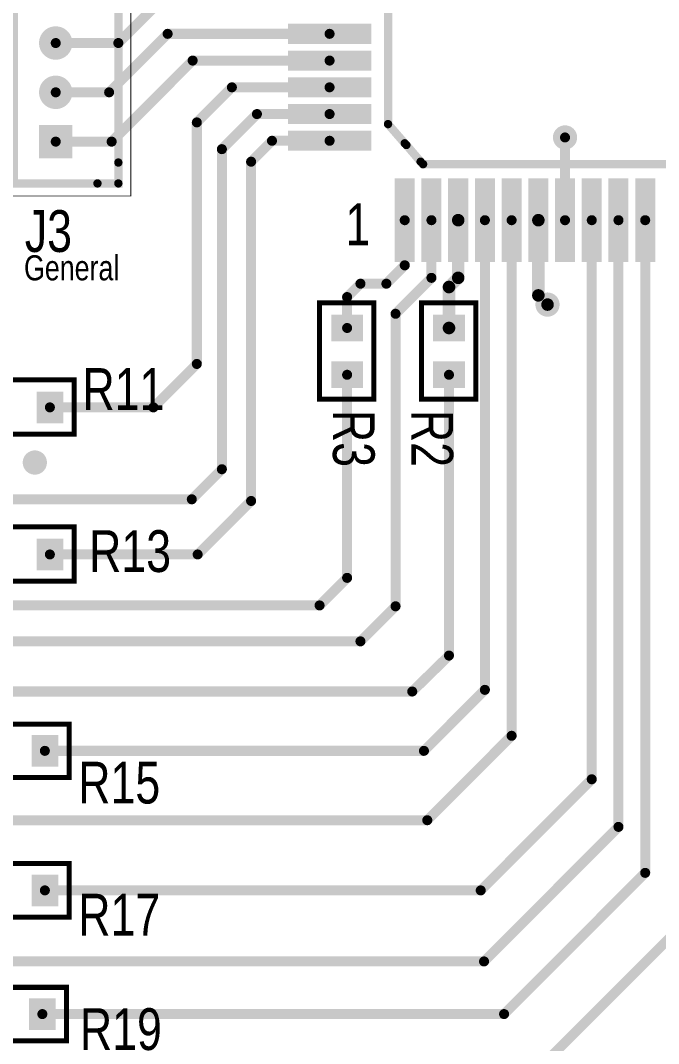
# Model space of a CAD drawing. Extents: x 0 to 8.76, y 0.02 to 4.83.
# Drawn here: x 7.088 to 7.852, y 2.947 to 4.171 of the extents above; entities that cross this region are included whole.
import ezdxf

# ---------------------------------------------------------------- set-up
doc = ezdxf.new("R2010")
doc.units = 0

msp = doc.modelspace()

# ---------------------------------------------------------------- linework, layer by layer
at = {"const_width": 0.001}
msp.add_lwpolyline([(7.065, 3.961), (7.065, 4.266), (7.22, 4.266), (7.22, 3.961), (7.065, 3.961)], close=True, dxfattribs=at)
at = {"const_width": 0.0005}
msp.add_lwpolyline([(7.2197, 3.961, 1), (7.2203, 3.961, 1)], format="xyb", close=True, dxfattribs=at)
at = {"layer": 'DRL'}
for points, const_width in [([(7.123, 4.144, 1), (7.137, 4.144, 1)], 0.014), ([(7.123, 4.085, 1), (7.137, 4.085, 1)], 0.014), ([(7.735, 4.031, 1), (7.745, 4.031, 1)], 0.01), ([(7.735, 4.031, 1), (7.745, 4.031, 1)], 0.01), ([(7.735, 4.031, 1), (7.745, 4.031, 1)], 0.01), ([(7.123, 4.026, 1), (7.137, 4.026, 1)], 0.014), ([(7.714, 3.831, 1), (7.724, 3.831, 1)], 0.01), ([(7.714, 3.831, 1), (7.724, 3.831, 1)], 0.01), ([(7.714, 3.831, 1), (7.724, 3.831, 1)], 0.01), ([(7.1, 3.642, 1), (7.11, 3.642, 1)], 0.01), ([(7.1, 3.642, 1), (7.11, 3.642, 1)], 0.01)]:
    msp.add_lwpolyline(points, format="xyb", close=True, dxfattribs=dict(at, const_width=const_width))
at = {"layer": 'FAB', "const_width": 0.01}
for points in [[(7.735, 4.031, 1), (7.745, 4.031, 1)], [(7.735, 4.031, 1), (7.745, 4.031, 1)], [(7.735, 4.031, 1), (7.745, 4.031, 1)], [(7.714, 3.831, 1), (7.724, 3.831, 1)], [(7.714, 3.831, 1), (7.724, 3.831, 1)], [(7.714, 3.831, 1), (7.724, 3.831, 1)], [(7.1, 3.642, 1), (7.11, 3.642, 1)], [(7.1, 3.642, 1), (7.11, 3.642, 1)]]:
    msp.add_lwpolyline(points, format="xyb", close=True, dxfattribs=at)
at = {"layer": 'GND', "const_width": 0.012}
for points in [[(7.734, 4.031, 1), (7.746, 4.031, 1)], [(7.734, 4.031, 1), (7.746, 4.031, 1)], [(7.734, 4.031, 1), (7.746, 4.031, 1)], [(7.713, 3.831, 1), (7.725, 3.831, 1)], [(7.713, 3.831, 1), (7.725, 3.831, 1)], [(7.713, 3.831, 1), (7.725, 3.831, 1)], [(7.099, 3.642, 1), (7.111, 3.642, 1)], [(7.099, 3.642, 1), (7.111, 3.642, 1)]]:
    msp.add_lwpolyline(points, format="xyb", close=True, dxfattribs=at)
at = {"layer": 'I10', "const_width": 0.012}
for points in [[(7.734, 4.031, 1), (7.746, 4.031, 1)], [(7.734, 4.031, 1), (7.746, 4.031, 1)], [(7.734, 4.031, 1), (7.746, 4.031, 1)], [(7.713, 3.831, 1), (7.725, 3.831, 1)], [(7.713, 3.831, 1), (7.725, 3.831, 1)], [(7.713, 3.831, 1), (7.725, 3.831, 1)], [(7.099, 3.642, 1), (7.111, 3.642, 1)], [(7.099, 3.642, 1), (7.111, 3.642, 1)]]:
    msp.add_lwpolyline(points, format="xyb", close=True, dxfattribs=at)
at = {"layer": 'I11', "const_width": 0.012}
for points in [[(7.734, 4.031, 1), (7.746, 4.031, 1)], [(7.734, 4.031, 1), (7.746, 4.031, 1)], [(7.734, 4.031, 1), (7.746, 4.031, 1)], [(7.713, 3.831, 1), (7.725, 3.831, 1)], [(7.713, 3.831, 1), (7.725, 3.831, 1)], [(7.713, 3.831, 1), (7.725, 3.831, 1)], [(7.099, 3.642, 1), (7.111, 3.642, 1)], [(7.099, 3.642, 1), (7.111, 3.642, 1)]]:
    msp.add_lwpolyline(points, format="xyb", close=True, dxfattribs=at)
at = {"layer": 'I12', "const_width": 0.012}
for points in [[(7.734, 4.031, 1), (7.746, 4.031, 1)], [(7.734, 4.031, 1), (7.746, 4.031, 1)], [(7.734, 4.031, 1), (7.746, 4.031, 1)], [(7.713, 3.831, 1), (7.725, 3.831, 1)], [(7.713, 3.831, 1), (7.725, 3.831, 1)], [(7.713, 3.831, 1), (7.725, 3.831, 1)], [(7.099, 3.642, 1), (7.111, 3.642, 1)], [(7.099, 3.642, 1), (7.111, 3.642, 1)]]:
    msp.add_lwpolyline(points, format="xyb", close=True, dxfattribs=at)
at = {"layer": 'IN3', "const_width": 0.012}
for points in [[(7.734, 4.031, 1), (7.746, 4.031, 1)], [(7.734, 4.031, 1), (7.746, 4.031, 1)], [(7.734, 4.031, 1), (7.746, 4.031, 1)], [(7.713, 3.831, 1), (7.725, 3.831, 1)], [(7.713, 3.831, 1), (7.725, 3.831, 1)], [(7.713, 3.831, 1), (7.725, 3.831, 1)], [(7.099, 3.642, 1), (7.111, 3.642, 1)], [(7.099, 3.642, 1), (7.111, 3.642, 1)]]:
    msp.add_lwpolyline(points, format="xyb", close=True, dxfattribs=at)
at = {"layer": 'IN4', "const_width": 0.012}
for points in [[(7.734, 4.031, 1), (7.746, 4.031, 1)], [(7.734, 4.031, 1), (7.746, 4.031, 1)], [(7.734, 4.031, 1), (7.746, 4.031, 1)], [(7.713, 3.831, 1), (7.725, 3.831, 1)], [(7.713, 3.831, 1), (7.725, 3.831, 1)], [(7.713, 3.831, 1), (7.725, 3.831, 1)], [(7.099, 3.642, 1), (7.111, 3.642, 1)], [(7.099, 3.642, 1), (7.111, 3.642, 1)]]:
    msp.add_lwpolyline(points, format="xyb", close=True, dxfattribs=at)
at = {"layer": 'IN5', "const_width": 0.012}
for points in [[(7.734, 4.031, 1), (7.746, 4.031, 1)], [(7.734, 4.031, 1), (7.746, 4.031, 1)], [(7.734, 4.031, 1), (7.746, 4.031, 1)], [(7.713, 3.831, 1), (7.725, 3.831, 1)], [(7.713, 3.831, 1), (7.725, 3.831, 1)], [(7.713, 3.831, 1), (7.725, 3.831, 1)], [(7.099, 3.642, 1), (7.111, 3.642, 1)], [(7.099, 3.642, 1), (7.111, 3.642, 1)]]:
    msp.add_lwpolyline(points, format="xyb", close=True, dxfattribs=at)
at = {"layer": 'IN6', "const_width": 0.012}
for points in [[(7.734, 4.031, 1), (7.746, 4.031, 1)], [(7.734, 4.031, 1), (7.746, 4.031, 1)], [(7.734, 4.031, 1), (7.746, 4.031, 1)], [(7.713, 3.831, 1), (7.725, 3.831, 1)], [(7.713, 3.831, 1), (7.725, 3.831, 1)], [(7.713, 3.831, 1), (7.725, 3.831, 1)], [(7.099, 3.642, 1), (7.111, 3.642, 1)], [(7.099, 3.642, 1), (7.111, 3.642, 1)]]:
    msp.add_lwpolyline(points, format="xyb", close=True, dxfattribs=at)
at = {"layer": 'IN7', "const_width": 0.012}
for points in [[(7.734, 4.031, 1), (7.746, 4.031, 1)], [(7.734, 4.031, 1), (7.746, 4.031, 1)], [(7.734, 4.031, 1), (7.746, 4.031, 1)], [(7.713, 3.831, 1), (7.725, 3.831, 1)], [(7.713, 3.831, 1), (7.725, 3.831, 1)], [(7.713, 3.831, 1), (7.725, 3.831, 1)], [(7.099, 3.642, 1), (7.111, 3.642, 1)], [(7.099, 3.642, 1), (7.111, 3.642, 1)]]:
    msp.add_lwpolyline(points, format="xyb", close=True, dxfattribs=at)
at = {"layer": 'IN8', "const_width": 0.012}
for points in [[(7.734, 4.031, 1), (7.746, 4.031, 1)], [(7.734, 4.031, 1), (7.746, 4.031, 1)], [(7.734, 4.031, 1), (7.746, 4.031, 1)], [(7.713, 3.831, 1), (7.725, 3.831, 1)], [(7.713, 3.831, 1), (7.725, 3.831, 1)], [(7.713, 3.831, 1), (7.725, 3.831, 1)], [(7.099, 3.642, 1), (7.111, 3.642, 1)], [(7.099, 3.642, 1), (7.111, 3.642, 1)]]:
    msp.add_lwpolyline(points, format="xyb", close=True, dxfattribs=at)
at = {"layer": 'IN9', "const_width": 0.012}
for points in [[(7.734, 4.031, 1), (7.746, 4.031, 1)], [(7.734, 4.031, 1), (7.746, 4.031, 1)], [(7.734, 4.031, 1), (7.746, 4.031, 1)], [(7.713, 3.831, 1), (7.725, 3.831, 1)], [(7.713, 3.831, 1), (7.725, 3.831, 1)], [(7.713, 3.831, 1), (7.725, 3.831, 1)], [(7.099, 3.642, 1), (7.111, 3.642, 1)], [(7.099, 3.642, 1), (7.111, 3.642, 1)]]:
    msp.add_lwpolyline(points, format="xyb", close=True, dxfattribs=at)
at = {"layer": 'NOT', "const_width": 0.01}
for points in [[(7.735, 4.031, 1), (7.745, 4.031, 1)], [(7.735, 4.031, 1), (7.745, 4.031, 1)], [(7.735, 4.031, 1), (7.745, 4.031, 1)], [(7.714, 3.831, 1), (7.724, 3.831, 1)], [(7.714, 3.831, 1), (7.724, 3.831, 1)], [(7.714, 3.831, 1), (7.724, 3.831, 1)], [(7.1, 3.642, 1), (7.11, 3.642, 1)], [(7.1, 3.642, 1), (7.11, 3.642, 1)]]:
    msp.add_lwpolyline(points, format="xyb", close=True, dxfattribs=at)
at = {"layer": 'PWR', "const_width": 0.012}
for points in [[(7.734, 4.031, 1), (7.746, 4.031, 1)], [(7.734, 4.031, 1), (7.746, 4.031, 1)], [(7.734, 4.031, 1), (7.746, 4.031, 1)], [(7.713, 3.831, 1), (7.725, 3.831, 1)], [(7.713, 3.831, 1), (7.725, 3.831, 1)], [(7.713, 3.831, 1), (7.725, 3.831, 1)], [(7.099, 3.642, 1), (7.111, 3.642, 1)], [(7.099, 3.642, 1), (7.111, 3.642, 1)]]:
    msp.add_lwpolyline(points, format="xyb", close=True, dxfattribs=at)
at = {"layer": 'SMT'}
for points, const_width in [([(7.12, 4.144, 1), (7.14, 4.144, 1)], 0.02), ([(7.12, 4.085, 1), (7.14, 4.085, 1)], 0.02), ([(7.733, 4.031, 1), (7.747, 4.031, 1)], 0.015), ([(7.733, 4.031, 1), (7.747, 4.031, 1)], 0.015), ([(7.733, 4.031, 1), (7.747, 4.031, 1)], 0.015), ([(7.712, 3.831, 1), (7.726, 3.831, 1)], 0.015), ([(7.712, 3.831, 1), (7.726, 3.831, 1)], 0.015), ([(7.712, 3.831, 1), (7.726, 3.831, 1)], 0.015), ([(7.098, 3.642, 1), (7.112, 3.642, 1)], 0.015), ([(7.098, 3.642, 1), (7.112, 3.642, 1)], 0.015)]:
    msp.add_lwpolyline(points, format="xyb", close=True, dxfattribs=dict(at, const_width=const_width))
for points in [[(7.408, 4.143), (7.508, 4.143), (7.408, 4.167), (7.508, 4.167)], [(7.408, 4.111), (7.508, 4.111), (7.408, 4.135), (7.508, 4.135)], [(7.408, 4.079), (7.508, 4.079), (7.408, 4.103), (7.508, 4.103)], [(7.408, 4.047), (7.508, 4.047), (7.408, 4.071), (7.508, 4.071)], [(7.11, 4.006), (7.15, 4.006), (7.11, 4.046), (7.15, 4.046)], [(7.408, 4.015), (7.508, 4.015), (7.408, 4.039), (7.508, 4.039)], [(7.536, 3.882), (7.56, 3.882), (7.536, 3.982), (7.56, 3.982)], [(7.568, 3.882), (7.592, 3.882), (7.568, 3.982), (7.592, 3.982)], [(7.6, 3.882), (7.624, 3.882), (7.6, 3.982), (7.624, 3.982)], [(7.632, 3.882), (7.656, 3.882), (7.632, 3.982), (7.656, 3.982)], [(7.664, 3.882), (7.688, 3.882), (7.664, 3.982), (7.688, 3.982)], [(7.696, 3.882), (7.72, 3.882), (7.696, 3.982), (7.72, 3.982)], [(7.728, 3.882), (7.752, 3.882), (7.728, 3.982), (7.752, 3.982)], [(7.76, 3.882), (7.784, 3.882), (7.76, 3.982), (7.784, 3.982)], [(7.792, 3.882), (7.816, 3.882), (7.792, 3.982), (7.816, 3.982)], [(7.824, 3.882), (7.848, 3.882), (7.824, 3.982), (7.848, 3.982)], [(7.46, 3.787), (7.498, 3.787), (7.46, 3.819), (7.498, 3.819)], [(7.582, 3.787), (7.62, 3.787), (7.582, 3.819), (7.62, 3.819)], [(7.46, 3.731), (7.498, 3.731), (7.46, 3.763), (7.498, 3.763)], [(7.582, 3.731), (7.62, 3.731), (7.582, 3.763), (7.62, 3.763)], [(7.107, 3.689), (7.139, 3.689), (7.107, 3.727), (7.139, 3.727)], [(7.107, 3.513), (7.139, 3.513), (7.107, 3.551), (7.139, 3.551)], [(7.101, 3.278), (7.133, 3.278), (7.101, 3.316), (7.133, 3.316)], [(7.101, 3.111), (7.133, 3.111), (7.101, 3.149), (7.133, 3.149)], [(7.098, 2.963), (7.13, 2.963), (7.098, 3.001), (7.13, 3.001)]]:
    msp.add_solid(points, dxfattribs=at)
at = {"layer": 'SPT'}
for points in [[(7.408, 4.143), (7.508, 4.143), (7.408, 4.167), (7.508, 4.167)], [(7.408, 4.111), (7.508, 4.111), (7.408, 4.135), (7.508, 4.135)], [(7.408, 4.079), (7.508, 4.079), (7.408, 4.103), (7.508, 4.103)], [(7.408, 4.047), (7.508, 4.047), (7.408, 4.071), (7.508, 4.071)], [(7.408, 4.015), (7.508, 4.015), (7.408, 4.039), (7.508, 4.039)], [(7.536, 3.882), (7.56, 3.882), (7.536, 3.982), (7.56, 3.982)], [(7.568, 3.882), (7.592, 3.882), (7.568, 3.982), (7.592, 3.982)], [(7.6, 3.882), (7.624, 3.882), (7.6, 3.982), (7.624, 3.982)], [(7.632, 3.882), (7.656, 3.882), (7.632, 3.982), (7.656, 3.982)], [(7.664, 3.882), (7.688, 3.882), (7.664, 3.982), (7.688, 3.982)], [(7.696, 3.882), (7.72, 3.882), (7.696, 3.982), (7.72, 3.982)], [(7.728, 3.882), (7.752, 3.882), (7.728, 3.982), (7.752, 3.982)], [(7.76, 3.882), (7.784, 3.882), (7.76, 3.982), (7.784, 3.982)], [(7.792, 3.882), (7.816, 3.882), (7.792, 3.982), (7.816, 3.982)], [(7.824, 3.882), (7.848, 3.882), (7.824, 3.982), (7.848, 3.982)], [(7.46, 3.787), (7.498, 3.787), (7.46, 3.819), (7.498, 3.819)], [(7.582, 3.787), (7.62, 3.787), (7.582, 3.819), (7.62, 3.819)], [(7.46, 3.731), (7.498, 3.731), (7.46, 3.763), (7.498, 3.763)], [(7.582, 3.731), (7.62, 3.731), (7.582, 3.763), (7.62, 3.763)], [(7.107, 3.689), (7.139, 3.689), (7.107, 3.727), (7.139, 3.727)], [(7.107, 3.513), (7.139, 3.513), (7.107, 3.551), (7.139, 3.551)], [(7.101, 3.278), (7.133, 3.278), (7.101, 3.316), (7.133, 3.316)], [(7.101, 3.111), (7.133, 3.111), (7.101, 3.149), (7.133, 3.149)], [(7.098, 2.963), (7.13, 2.963), (7.098, 3.001), (7.13, 3.001)]]:
    msp.add_solid(points, dxfattribs=at)
at = {"layer": 'SST'}
for points, const_width in [([(7.528, 4.362), (7.888, 4.362), (7.888, 3.999), (7.57, 3.999), (7.567, 4.002), (7.55, 4.022), (7.548, 4.024), (7.528, 4.047), (7.528, 4.362)], 0.01), ([(7.205, 3.976), (7.205, 4.251), (7.08, 4.251), (7.08, 3.976), (7.205, 3.976)], 0.01), ([(7.446, 3.833), (7.511, 3.833), (7.511, 3.833), (7.511, 3.718), (7.446, 3.718), (7.446, 3.833)], 0.006), ([(7.568, 3.833), (7.633, 3.833), (7.633, 3.833), (7.633, 3.718), (7.568, 3.718), (7.568, 3.833)], 0.006), ([(7.152, 3.741), (7.152, 3.676), (7.152, 3.676), (7.037, 3.676), (7.037, 3.741), (7.152, 3.741)], 0.006), ([(7.152, 3.565), (7.152, 3.5), (7.152, 3.5), (7.037, 3.5), (7.037, 3.565), (7.152, 3.565)], 0.006), ([(7.031, 3.265), (7.031, 3.329), (7.031, 3.329), (7.146, 3.329), (7.146, 3.265), (7.031, 3.265)], 0.006), ([(7.031, 3.098), (7.031, 3.162), (7.031, 3.162), (7.146, 3.162), (7.146, 3.098), (7.031, 3.098)], 0.006), ([(7.028, 2.95), (7.028, 3.014), (7.028, 3.014), (7.143, 3.014), (7.143, 2.95), (7.028, 2.95)], 0.006)]:
    msp.add_lwpolyline(points, close=True, dxfattribs=dict(at, const_width=const_width))
for points, const_width in [([(7.5255, 4.047, 1), (7.5305, 4.047, 1)], 0.005), ([(7.5455, 4.024, 1), (7.5505, 4.024, 1)], 0.005), ([(7.5475, 4.022, 1), (7.5525, 4.022, 1)], 0.005), ([(7.2025, 4.001, 1), (7.2075, 4.001, 1)], 0.005), ([(7.5645, 4.002, 1), (7.5695, 4.002, 1)], 0.005), ([(7.5675, 3.999, 1), (7.5725, 3.999, 1)], 0.005), ([(7.1775, 3.976, 1), (7.1825, 3.976, 1)], 0.005), ([(7.2025, 3.976, 1), (7.2075, 3.976, 1)], 0.005), ([(7.2025, 3.976, 1), (7.2075, 3.976, 1)], 0.005), ([(7.2025, 3.976, 1), (7.2075, 3.976, 1)], 0.005), ([(7.2025, 3.976, 1), (7.2075, 3.976, 1)], 0.005), ([(7.4445, 3.833, 1), (7.4475, 3.833, 1)], 0.003), ([(7.4445, 3.833, 1), (7.4475, 3.833, 1)], 0.003), ([(7.5095, 3.833, 1), (7.5125, 3.833, 1)], 0.003), ([(7.5095, 3.833, 1), (7.5125, 3.833, 1)], 0.003), ([(7.5665, 3.833, 1), (7.5695, 3.833, 1)], 0.003), ([(7.5665, 3.833, 1), (7.5695, 3.833, 1)], 0.003), ([(7.6315, 3.833, 1), (7.6345, 3.833, 1)], 0.003), ([(7.6315, 3.833, 1), (7.6345, 3.833, 1)], 0.003), ([(7.1505, 3.741, 1), (7.1535, 3.741, 1)], 0.003), ([(7.1505, 3.741, 1), (7.1535, 3.741, 1)], 0.003), ([(7.4445, 3.718, 1), (7.4475, 3.718, 1)], 0.003), ([(7.5095, 3.718, 1), (7.5125, 3.718, 1)], 0.003), ([(7.5665, 3.718, 1), (7.5695, 3.718, 1)], 0.003), ([(7.6315, 3.718, 1), (7.6345, 3.718, 1)], 0.003), ([(7.1505, 3.676, 1), (7.1535, 3.676, 1)], 0.003), ([(7.1505, 3.676, 1), (7.1535, 3.676, 1)], 0.003), ([(7.1505, 3.565, 1), (7.1535, 3.565, 1)], 0.003), ([(7.1505, 3.565, 1), (7.1535, 3.565, 1)], 0.003), ([(7.1505, 3.5, 1), (7.1535, 3.5, 1)], 0.003), ([(7.1505, 3.5, 1), (7.1535, 3.5, 1)], 0.003), ([(7.1445, 3.329, 1), (7.1475, 3.329, 1)], 0.003), ([(7.1445, 3.265, 1), (7.1475, 3.265, 1)], 0.003), ([(7.1445, 3.162, 1), (7.1475, 3.162, 1)], 0.003), ([(7.1445, 3.098, 1), (7.1475, 3.098, 1)], 0.003), ([(7.1415, 3.014, 1), (7.1445, 3.014, 1)], 0.003), ([(7.1415, 2.95, 1), (7.1445, 2.95, 1)], 0.003)]:
    msp.add_lwpolyline(points, format="xyb", close=True, dxfattribs=dict(at, const_width=const_width))
at = {"layer": 'SST', "const_width": 0.01}
for points in [[(7.205, 4.001), (7.205, 3.976)], [(7.18, 3.976), (7.205, 3.976)]]:
    msp.add_lwpolyline(points, dxfattribs=at)
at = {"layer": 'TOP'}
for points, const_width in [([(7.248, 4.187), (7.205, 4.144)], 0.012), ([(7.264, 4.155), (7.194, 4.085)], 0.012), ([(7.458, 4.155), (7.264, 4.155)], 0.012), ([(7.205, 4.144), (7.13, 4.144)], 0.012), ([(7.294, 4.123), (7.197, 4.026)], 0.012), ([(7.458, 4.123), (7.294, 4.123)], 0.012), ([(7.194, 4.085), (7.13, 4.085)], 0.012), ([(7.299, 4.049), (7.341, 4.091)], 0.012), ([(7.341, 4.091), (7.458, 4.091)], 0.012), ([(7.329, 4.017), (7.371, 4.059)], 0.012), ([(7.371, 4.059), (7.458, 4.059)], 0.012), ([(7.299, 3.76), (7.299, 4.049)], 0.012), ([(7.197, 4.026), (7.13, 4.026)], 0.012), ([(7.364, 4.002), (7.389, 4.027)], 0.012), ([(7.389, 4.027), (7.458, 4.027)], 0.012), ([(7.74, 4.031), (7.74, 3.932)], 0.012), ([(7.74, 4.031), (7.74, 3.932)], 0.012), ([(7.74, 3.932), (7.74, 4.031)], 0.012), ([(7.329, 3.634), (7.329, 4.017)], 0.012), ([(7.364, 3.596), (7.364, 4.002)], 0.012), ([(7.548, 3.878), (7.548, 3.932)], 0.012), ([(7.58, 3.863), (7.58, 3.932)], 0.012), ([(7.612, 3.932), (7.612, 3.863)], 0.015), ([(7.644, 3.932), (7.644, 3.37)], 0.012), ([(7.676, 3.932), (7.676, 3.315)], 0.012), ([(7.708, 3.842), (7.708, 3.932)], 0.015), ([(7.708, 3.932), (7.708, 3.842)], 0.015), ([(7.708, 3.932), (7.708, 3.842)], 0.015), ([(7.772, 3.932), (7.772, 3.263)], 0.012), ([(7.804, 3.932), (7.804, 3.206)], 0.012), ([(7.836, 3.932), (7.836, 3.151)], 0.012), ([(7.526, 3.856), (7.548, 3.878)], 0.012), ([(7.537, 3.82), (7.58, 3.863)], 0.012), ([(7.612, 3.863), (7.601, 3.852)], 0.015), ([(7.479, 3.84), (7.495, 3.856)], 0.012), ([(7.495, 3.856), (7.526, 3.856)], 0.012), ([(7.601, 3.852), (7.601, 3.803)], 0.015), ([(7.479, 3.803), (7.479, 3.84)], 0.012), ([(7.719, 3.831), (7.708, 3.842)], 0.015), ([(7.708, 3.842), (7.719, 3.831)], 0.015), ([(7.708, 3.842), (7.719, 3.831)], 0.015), ([(7.537, 3.47), (7.537, 3.82)], 0.012), ([(7.247, 3.708), (7.299, 3.76)], 0.012), ([(7.479, 3.747), (7.479, 3.504)], 0.012), ([(7.601, 3.411), (7.601, 3.747)], 0.012), ([(7.123, 3.708), (7.247, 3.708)], 0.012), ([(7.293, 3.598), (7.329, 3.634)], 0.012), ([(6.901, 3.598), (7.293, 3.598)], 0.012), ([(7.3, 3.532), (7.364, 3.596)], 0.012), ([(7.123, 3.532), (7.3, 3.532)], 0.012), ([(7.479, 3.504), (7.446, 3.471)], 0.012), ([(7.446, 3.471), (6.678, 3.471)], 0.012), ([(7.495, 3.428), (7.537, 3.47)], 0.012), ([(6.901, 3.428), (7.495, 3.428)], 0.012), ([(7.557, 3.368), (7.601, 3.411)], 0.012), ([(6.819, 3.368), (7.557, 3.368)], 0.012), ([(7.644, 3.37), (7.571, 3.297)], 0.012), ([(7.676, 3.315), (7.575, 3.214)], 0.012), ([(7.571, 3.297), (7.117, 3.297)], 0.012), ([(7.772, 3.263), (7.639, 3.13)], 0.012), ([(7.575, 3.214), (6.876, 3.214)], 0.012), ([(7.804, 3.206), (7.643, 3.045)], 0.012), ([(7.836, 3.151), (7.667, 2.982)], 0.012), ([(7.639, 3.13), (7.117, 3.13)], 0.012), ([(7.709, 2.917), (7.892, 3.1)], 0.012), ([(7.643, 3.045), (6.874, 3.045)], 0.012), ([(7.667, 2.982), (7.114, 2.982)], 0.012)]:
    msp.add_lwpolyline(points, dxfattribs=dict(at, const_width=const_width))
for points, const_width in [([(7.123, 4.144, 1), (7.137, 4.144, 1)], 0.015), ([(7.261, 4.155, 1), (7.267, 4.155, 1)], 0.006), ([(7.261, 4.155, 1), (7.267, 4.155, 1)], 0.006), ([(7.455, 4.155, 1), (7.461, 4.155, 1)], 0.006), ([(7.127, 4.144, 1), (7.133, 4.144, 1)], 0.006), ([(7.202, 4.144, 1), (7.208, 4.144, 1)], 0.006), ([(7.202, 4.144, 1), (7.208, 4.144, 1)], 0.006), ([(7.291, 4.123, 1), (7.297, 4.123, 1)], 0.006), ([(7.291, 4.123, 1), (7.297, 4.123, 1)], 0.006), ([(7.455, 4.123, 1), (7.461, 4.123, 1)], 0.006), ([(7.123, 4.085, 1), (7.137, 4.085, 1)], 0.015), ([(7.127, 4.085, 1), (7.133, 4.085, 1)], 0.006), ([(7.191, 4.085, 1), (7.197, 4.085, 1)], 0.006), ([(7.191, 4.085, 1), (7.197, 4.085, 1)], 0.006), ([(7.338, 4.091, 1), (7.344, 4.091, 1)], 0.006), ([(7.338, 4.091, 1), (7.344, 4.091, 1)], 0.006), ([(7.455, 4.091, 1), (7.461, 4.091, 1)], 0.006), ([(7.368, 4.059, 1), (7.374, 4.059, 1)], 0.006), ([(7.368, 4.059, 1), (7.374, 4.059, 1)], 0.006), ([(7.455, 4.059, 1), (7.461, 4.059, 1)], 0.006), ([(7.296, 4.049, 1), (7.302, 4.049, 1)], 0.006), ([(7.296, 4.049, 1), (7.302, 4.049, 1)], 0.006), ([(7.734, 4.031, 1), (7.746, 4.031, 1)], 0.012), ([(7.734, 4.031, 1), (7.746, 4.031, 1)], 0.012), ([(7.734, 4.031, 1), (7.746, 4.031, 1)], 0.012), ([(7.127, 4.026, 1), (7.133, 4.026, 1)], 0.006), ([(7.194, 4.026, 1), (7.2, 4.026, 1)], 0.006), ([(7.194, 4.026, 1), (7.2, 4.026, 1)], 0.006), ([(7.386, 4.027, 1), (7.392, 4.027, 1)], 0.006), ([(7.386, 4.027, 1), (7.392, 4.027, 1)], 0.006), ([(7.455, 4.027, 1), (7.461, 4.027, 1)], 0.006), ([(7.737, 4.031, 1), (7.743, 4.031, 1)], 0.006), ([(7.737, 4.031, 1), (7.743, 4.031, 1)], 0.006), ([(7.737, 4.031, 1), (7.743, 4.031, 1)], 0.006), ([(7.326, 4.017, 1), (7.332, 4.017, 1)], 0.006), ([(7.326, 4.017, 1), (7.332, 4.017, 1)], 0.006), ([(7.361, 4.002, 1), (7.367, 4.002, 1)], 0.006), ([(7.361, 4.002, 1), (7.367, 4.002, 1)], 0.006), ([(7.545, 3.932, 1), (7.551, 3.932, 1)], 0.006), ([(7.577, 3.932, 1), (7.583, 3.932, 1)], 0.006), ([(7.6083, 3.932, 1), (7.6158, 3.932, 1)], 0.0075), ([(7.641, 3.932, 1), (7.647, 3.932, 1)], 0.006), ([(7.673, 3.932, 1), (7.679, 3.932, 1)], 0.006), ([(7.7043, 3.932, 1), (7.7118, 3.932, 1)], 0.0075), ([(7.7043, 3.932, 1), (7.7118, 3.932, 1)], 0.0075), ([(7.7043, 3.932, 1), (7.7118, 3.932, 1)], 0.0075), ([(7.737, 3.932, 1), (7.743, 3.932, 1)], 0.006), ([(7.737, 3.932, 1), (7.743, 3.932, 1)], 0.006), ([(7.737, 3.932, 1), (7.743, 3.932, 1)], 0.006), ([(7.769, 3.932, 1), (7.775, 3.932, 1)], 0.006), ([(7.801, 3.932, 1), (7.807, 3.932, 1)], 0.006), ([(7.833, 3.932, 1), (7.839, 3.932, 1)], 0.006), ([(7.545, 3.878, 1), (7.551, 3.878, 1)], 0.006), ([(7.545, 3.878, 1), (7.551, 3.878, 1)], 0.006), ([(7.577, 3.863, 1), (7.583, 3.863, 1)], 0.006), ([(7.577, 3.863, 1), (7.583, 3.863, 1)], 0.006), ([(7.6083, 3.863, 1), (7.6158, 3.863, 1)], 0.0075), ([(7.6083, 3.863, 1), (7.6158, 3.863, 1)], 0.0075), ([(7.492, 3.856, 1), (7.498, 3.856, 1)], 0.006), ([(7.492, 3.856, 1), (7.498, 3.856, 1)], 0.006), ([(7.523, 3.856, 1), (7.529, 3.856, 1)], 0.006), ([(7.523, 3.856, 1), (7.529, 3.856, 1)], 0.006), ([(7.5972, 3.852, 1), (7.6048, 3.852, 1)], 0.0075), ([(7.5972, 3.852, 1), (7.6048, 3.852, 1)], 0.0075), ([(7.476, 3.84, 1), (7.482, 3.84, 1)], 0.006), ([(7.476, 3.84, 1), (7.482, 3.84, 1)], 0.006), ([(7.7043, 3.842, 1), (7.7118, 3.842, 1)], 0.0075), ([(7.7043, 3.842, 1), (7.7118, 3.842, 1)], 0.0075), ([(7.7043, 3.842, 1), (7.7118, 3.842, 1)], 0.0075), ([(7.7043, 3.842, 1), (7.7118, 3.842, 1)], 0.0075), ([(7.7043, 3.842, 1), (7.7118, 3.842, 1)], 0.0075), ([(7.7043, 3.842, 1), (7.7118, 3.842, 1)], 0.0075), ([(7.713, 3.831, 1), (7.725, 3.831, 1)], 0.012), ([(7.713, 3.831, 1), (7.725, 3.831, 1)], 0.012), ([(7.713, 3.831, 1), (7.725, 3.831, 1)], 0.012), ([(7.7153, 3.831, 1), (7.7228, 3.831, 1)], 0.0075), ([(7.7153, 3.831, 1), (7.7228, 3.831, 1)], 0.0075), ([(7.7153, 3.831, 1), (7.7228, 3.831, 1)], 0.0075), ([(7.534, 3.82, 1), (7.54, 3.82, 1)], 0.006), ([(7.534, 3.82, 1), (7.54, 3.82, 1)], 0.006), ([(7.476, 3.803, 1), (7.482, 3.803, 1)], 0.006), ([(7.5972, 3.803, 1), (7.6048, 3.803, 1)], 0.0075), ([(7.296, 3.76, 1), (7.302, 3.76, 1)], 0.006), ([(7.296, 3.76, 1), (7.302, 3.76, 1)], 0.006), ([(7.476, 3.747, 1), (7.482, 3.747, 1)], 0.006), ([(7.598, 3.747, 1), (7.604, 3.747, 1)], 0.006), ([(7.12, 3.708, 1), (7.126, 3.708, 1)], 0.006), ([(7.244, 3.708, 1), (7.25, 3.708, 1)], 0.006), ([(7.244, 3.708, 1), (7.25, 3.708, 1)], 0.006), ([(7.099, 3.642, 1), (7.111, 3.642, 1)], 0.012), ([(7.099, 3.642, 1), (7.111, 3.642, 1)], 0.012), ([(7.326, 3.634, 1), (7.332, 3.634, 1)], 0.006), ([(7.326, 3.634, 1), (7.332, 3.634, 1)], 0.006), ([(7.29, 3.598, 1), (7.296, 3.598, 1)], 0.006), ([(7.29, 3.598, 1), (7.296, 3.598, 1)], 0.006), ([(7.361, 3.596, 1), (7.367, 3.596, 1)], 0.006), ([(7.361, 3.596, 1), (7.367, 3.596, 1)], 0.006), ([(7.12, 3.532, 1), (7.126, 3.532, 1)], 0.006), ([(7.297, 3.532, 1), (7.303, 3.532, 1)], 0.006), ([(7.297, 3.532, 1), (7.303, 3.532, 1)], 0.006), ([(7.476, 3.504, 1), (7.482, 3.504, 1)], 0.006), ([(7.476, 3.504, 1), (7.482, 3.504, 1)], 0.006), ([(7.443, 3.471, 1), (7.449, 3.471, 1)], 0.006), ([(7.443, 3.471, 1), (7.449, 3.471, 1)], 0.006), ([(7.534, 3.47, 1), (7.54, 3.47, 1)], 0.006), ([(7.534, 3.47, 1), (7.54, 3.47, 1)], 0.006), ([(7.492, 3.428, 1), (7.498, 3.428, 1)], 0.006), ([(7.492, 3.428, 1), (7.498, 3.428, 1)], 0.006), ([(7.598, 3.411, 1), (7.604, 3.411, 1)], 0.006), ([(7.598, 3.411, 1), (7.604, 3.411, 1)], 0.006), ([(7.554, 3.368, 1), (7.56, 3.368, 1)], 0.006), ([(7.554, 3.368, 1), (7.56, 3.368, 1)], 0.006), ([(7.641, 3.37, 1), (7.647, 3.37, 1)], 0.006), ([(7.641, 3.37, 1), (7.647, 3.37, 1)], 0.006), ([(7.673, 3.315, 1), (7.679, 3.315, 1)], 0.006), ([(7.673, 3.315, 1), (7.679, 3.315, 1)], 0.006), ([(7.114, 3.297, 1), (7.12, 3.297, 1)], 0.006), ([(7.568, 3.297, 1), (7.574, 3.297, 1)], 0.006), ([(7.568, 3.297, 1), (7.574, 3.297, 1)], 0.006), ([(7.769, 3.263, 1), (7.775, 3.263, 1)], 0.006), ([(7.769, 3.263, 1), (7.775, 3.263, 1)], 0.006), ([(7.572, 3.214, 1), (7.578, 3.214, 1)], 0.006), ([(7.572, 3.214, 1), (7.578, 3.214, 1)], 0.006), ([(7.801, 3.206, 1), (7.807, 3.206, 1)], 0.006), ([(7.801, 3.206, 1), (7.807, 3.206, 1)], 0.006), ([(7.833, 3.151, 1), (7.839, 3.151, 1)], 0.006), ([(7.833, 3.151, 1), (7.839, 3.151, 1)], 0.006), ([(7.114, 3.13, 1), (7.12, 3.13, 1)], 0.006), ([(7.636, 3.13, 1), (7.642, 3.13, 1)], 0.006), ([(7.636, 3.13, 1), (7.642, 3.13, 1)], 0.006), ([(7.64, 3.045, 1), (7.646, 3.045, 1)], 0.006), ([(7.64, 3.045, 1), (7.646, 3.045, 1)], 0.006), ([(7.111, 2.982, 1), (7.117, 2.982, 1)], 0.006), ([(7.664, 2.982, 1), (7.67, 2.982, 1)], 0.006), ([(7.664, 2.982, 1), (7.67, 2.982, 1)], 0.006)]:
    msp.add_lwpolyline(points, format="xyb", close=True, dxfattribs=dict(at, const_width=const_width))
for points in [[(7.408, 4.143), (7.508, 4.143), (7.408, 4.167), (7.508, 4.167)], [(7.408, 4.111), (7.508, 4.111), (7.408, 4.135), (7.508, 4.135)], [(7.408, 4.079), (7.508, 4.079), (7.408, 4.103), (7.508, 4.103)], [(7.408, 4.047), (7.508, 4.047), (7.408, 4.071), (7.508, 4.071)], [(7.115, 4.011), (7.145, 4.011), (7.115, 4.041), (7.145, 4.041)], [(7.408, 4.015), (7.508, 4.015), (7.408, 4.039), (7.508, 4.039)], [(7.536, 3.882), (7.56, 3.882), (7.536, 3.982), (7.56, 3.982)], [(7.568, 3.882), (7.592, 3.882), (7.568, 3.982), (7.592, 3.982)], [(7.6, 3.882), (7.624, 3.882), (7.6, 3.982), (7.624, 3.982)], [(7.632, 3.882), (7.656, 3.882), (7.632, 3.982), (7.656, 3.982)], [(7.664, 3.882), (7.688, 3.882), (7.664, 3.982), (7.688, 3.982)], [(7.696, 3.882), (7.72, 3.882), (7.696, 3.982), (7.72, 3.982)], [(7.728, 3.882), (7.752, 3.882), (7.728, 3.982), (7.752, 3.982)], [(7.76, 3.882), (7.784, 3.882), (7.76, 3.982), (7.784, 3.982)], [(7.792, 3.882), (7.816, 3.882), (7.792, 3.982), (7.816, 3.982)], [(7.824, 3.882), (7.848, 3.882), (7.824, 3.982), (7.848, 3.982)], [(7.46, 3.787), (7.498, 3.787), (7.46, 3.819), (7.498, 3.819)], [(7.582, 3.787), (7.62, 3.787), (7.582, 3.819), (7.62, 3.819)], [(7.46, 3.731), (7.498, 3.731), (7.46, 3.763), (7.498, 3.763)], [(7.582, 3.731), (7.62, 3.731), (7.582, 3.763), (7.62, 3.763)], [(7.107, 3.689), (7.139, 3.689), (7.107, 3.727), (7.139, 3.727)], [(7.107, 3.513), (7.139, 3.513), (7.107, 3.551), (7.139, 3.551)], [(7.101, 3.278), (7.133, 3.278), (7.101, 3.316), (7.133, 3.316)], [(7.101, 3.111), (7.133, 3.111), (7.101, 3.149), (7.133, 3.149)], [(7.098, 2.963), (7.13, 2.963), (7.098, 3.001), (7.13, 3.001)]]:
    msp.add_solid(points, dxfattribs=at)

# ---------------------------------------------------------------- texts
at = {"layer": 'SST', "width": 0.8}
for s, rotation, p in [('J3', 360, (7.093, 3.894)), ('R11', 360, (7.162, 3.705)), ('R3', 270, (7.462, 3.705)), ('R2', 270, (7.556, 3.705)), ('R13', 360, (7.17, 3.511))]:
    msp.add_text(s, height=0.05, rotation=rotation, dxfattribs=at).set_placement(p)
for s, height, p in [('1', 0.05, (7.477, 3.902)), ('General', 0.03, (7.092, 3.86)), ('R15', 0.05, (7.157, 3.234)), ('R17', 0.05, (7.157, 3.076)), ('R19', 0.05, (7.159, 2.939))]:
    msp.add_text(s, height=height, dxfattribs=at).set_placement(p)

doc.saveas('drawing.dxf')
